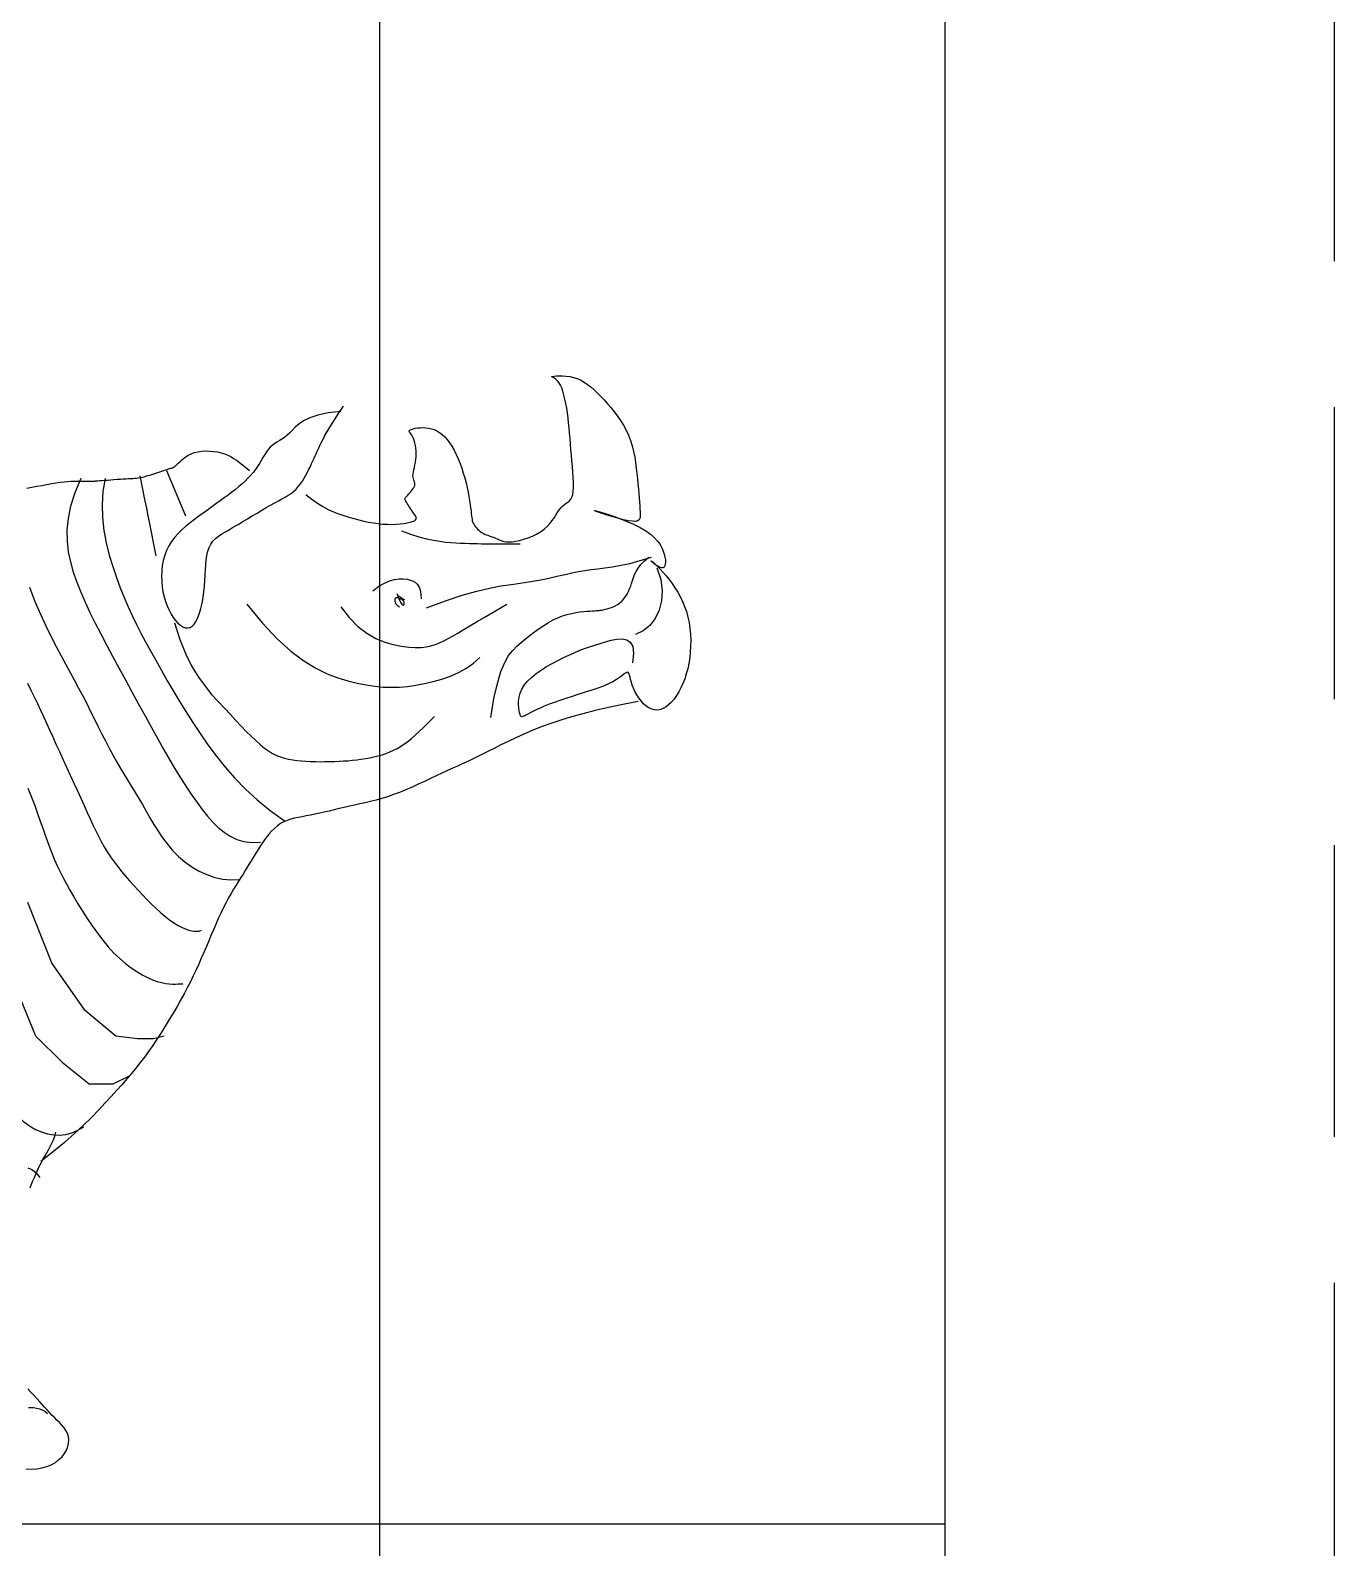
# Model space of a CAD drawing. Extents: x 537 to 6825, y 5093 to 9063.
# Drawn here: x 5669.6 to 6004.6, y 6964.2 to 7354 of the extents above; entities that cross this region are included whole.
import ezdxf

# ---------------------------------------------------------------- set-up
doc = ezdxf.new("R2010")
doc.units = 0
doc.header["$LTSCALE"] = 100
doc.header["$MEASUREMENT"] = 0
doc.linetypes.add('DASHED2', pattern=[0.375, 0.25, -0.125])
for name, color, linetype in [('3', 3, 'CONTINUOUS'), ('4', 4, 'CONTINUOUS'), ('7', 7, 'CONTINUOUS'), ('TEXT', 3, 'CONTINUOUS')]:
    doc.layers.add(name, color=color, linetype=linetype)

# ---------------------------------------------------------------- blocks, each defined once
blk = doc.blocks.new('-环境-04')
at = {"layer": '3'}
for points in [[(-67.88, 232.85), (-67.27, 229.8), (-66.79, 227.4), (-66.39, 225.43), (-66.04, 223.67), (-65.69, 221.92), (-65.3, 219.95), (-64.82, 217.55), (-64.21, 214.5)], [(-61.76, 234.07), (-57.47, 223.67)], [(-93.1, 207.34), (-91.89, 204.11), (-90.63, 201.17), (-89.36, 198.5), (-88.15, 196.04), (-86.99, 193.78), (-85.89, 191.67), (-84.83, 189.69), (-83.81, 187.82), (-82.83, 186.01), (-81.87, 184.25), (-80.94, 182.49), (-80.03, 180.73), (-79.14, 178.96), (-78.26, 177.19), (-77.4, 175.44), (-76.54, 173.71), (-75.69, 172.03), (-74.85, 170.4), (-74, 168.84), (-73.16, 167.34), (-72.32, 165.91), (-71.48, 164.52), (-70.64, 163.15), (-69.79, 161.8), (-68.95, 160.44), (-68.11, 159.05), (-67.27, 157.62), (-66.42, 156.15), (-65.56, 154.63), (-64.66, 153.09), (-63.71, 151.56), (-62.7, 150.04), (-61.59, 148.56), (-60.38, 147.14), (-59.05, 145.8), (-57.59, 144.55), (-56.01, 143.42), (-54.33, 142.44), (-52.58, 141.62), (-50.77, 140.99), (-48.93, 140.58), (-47.07, 140.41), (-45.22, 140.5)], [(-81.35, 232.24), (-82.74, 228.93), (-83.7, 225.88), (-84.3, 223.04), (-84.55, 220.39), (-84.52, 217.87), (-84.24, 215.47), (-83.74, 213.13), (-83.09, 210.83), (-82.3, 208.54), (-81.4, 206.23), (-80.39, 203.9), (-79.28, 201.54), (-78.09, 199.14), (-76.83, 196.68), (-75.5, 194.16), (-74.11, 191.57), (-72.67, 188.89), (-71.19, 186.16), (-69.7, 183.4), (-68.2, 180.63), (-66.7, 177.9), (-65.22, 175.23), (-63.77, 172.64), (-62.37, 170.16), (-61.02, 167.82), (-59.72, 165.62), (-58.45, 163.56), (-57.22, 161.62), (-56.01, 159.8), (-54.81, 158.1), (-53.62, 156.51), (-52.42, 155.02), (-51.2, 153.65), (-49.95, 152.39), (-48.63, 151.3), (-47.23, 150.38), (-45.72, 149.67), (-44.09, 149.2), (-42.29, 148.98), (-40.32, 149.06)], [(-75.84, 232.24), (-76.35, 229.24), (-76.53, 226.25), (-76.43, 223.27), (-76.09, 220.34), (-75.55, 217.48), (-74.87, 214.71), (-74.08, 212.06), (-73.24, 209.56), (-72.37, 207.21), (-71.48, 204.99), (-70.57, 202.89), (-69.62, 200.85), (-68.64, 198.85), (-67.62, 196.86), (-66.55, 194.85), (-65.43, 192.79), (-64.25, 190.65), (-63.01, 188.42), (-61.71, 186.13), (-60.34, 183.77), (-58.9, 181.36), (-57.38, 178.91), (-55.78, 176.41), (-54.1, 173.88), (-52.33, 171.33), (-50.44, 168.77), (-48.4, 166.21), (-46.18, 163.67), (-43.74, 161.16), (-41.06, 158.69), (-38.09, 156.29), (-34.81, 153.95)], [(-93.57, 185.41), (-92.78, 183.82), (-92.03, 182.27), (-91.31, 180.76), (-90.61, 179.26), (-89.92, 177.77), (-89.23, 176.26), (-88.53, 174.72), (-87.81, 173.13), (-87.07, 171.49), (-86.28, 169.77), (-85.47, 168), (-84.65, 166.19), (-83.81, 164.38), (-82.99, 162.57), (-82.17, 160.79), (-81.39, 159.07), (-80.64, 157.42), (-79.93, 155.86), (-79.26, 154.39), (-78.62, 152.99), (-77.98, 151.66), (-77.35, 150.39), (-76.7, 149.16), (-76.03, 147.98), (-75.33, 146.82), (-74.58, 145.68), (-73.78, 144.56), (-72.95, 143.45), (-72.08, 142.36), (-71.17, 141.27), (-70.23, 140.2), (-69.27, 139.12), (-68.29, 138.05), (-67.28, 136.98), (-66.27, 135.93), (-65.24, 134.9), (-64.21, 133.91), (-63.17, 132.98), (-62.15, 132.1), (-61.13, 131.31), (-60.12, 130.61), (-59.14, 130.01), (-58.19, 129.52), (-57.28, 129.14), (-56.42, 128.87), (-55.64, 128.7), (-54.93, 128.65), (-54.31, 128.71), (-53.8, 128.88)], [(-93.5, 161.39), (-92.67, 159.35), (-91.93, 157.43), (-91.26, 155.6), (-90.65, 153.88), (-90.09, 152.24), (-89.55, 150.67), (-89.02, 149.18), (-88.5, 147.74), (-87.95, 146.34), (-87.38, 144.98), (-86.77, 143.63), (-86.12, 142.28), (-85.43, 140.91), (-84.68, 139.51), (-83.87, 138.05), (-82.98, 136.52), (-82.03, 134.92), (-81, 133.26), (-79.92, 131.56), (-78.77, 129.87), (-77.58, 128.21), (-76.35, 126.6), (-75.09, 125.09), (-73.8, 123.68), (-72.49, 122.41), (-71.18, 121.29), (-69.87, 120.29), (-68.58, 119.43), (-67.33, 118.7), (-66.12, 118.08), (-64.97, 117.59), (-63.9, 117.21), (-62.91, 116.94), (-62, 116.75), (-61.17, 116.65), (-60.42, 116.6), (-59.73, 116.6), (-59.12, 116.61), (-58.57, 116.64), (-58.08, 116.65)], [(-8.08, 220.24), (-5.98, 219.5), (-4.06, 218.91), (-2.32, 218.45), (-0.73, 218.11), (0.72, 217.86), (2.05, 217.69), (3.27, 217.57), (4.41, 217.49), (5.48, 217.43), (6.5, 217.39), (7.47, 217.35), (8.41, 217.33), (9.33, 217.32), (10.25, 217.31), (11.18, 217.31), (12.13, 217.31), (13.11, 217.31), (14.1, 217.31), (15.08, 217.31), (16.04, 217.31), (16.94, 217.31), (17.76, 217.31), (18.5, 217.31), (19.11, 217.31)], [(-2.31, 202.62), (2, 204.25), (5.8, 205.5), (9.15, 206.45), (12.09, 207.15), (14.7, 207.65), (17.02, 208.01), (19.12, 208.3), (21.06, 208.58), (22.88, 208.89), (24.62, 209.22), (26.27, 209.58), (27.87, 209.94), (29.41, 210.29), (30.91, 210.62), (32.39, 210.92), (33.87, 211.18), (35.35, 211.39), (36.88, 211.57), (38.48, 211.77), (40.21, 212.02), (42.1, 212.36), (44.19, 212.81), (46.52, 213.43), (49.13, 214.24)], [(12.38, 177.54), (13.1, 181.88), (13.87, 185.34), (14.69, 188.04), (15.55, 190.12), (16.45, 191.71), (17.38, 192.91), (18.34, 193.88), (19.32, 194.72), (20.33, 195.54), (21.35, 196.35), (22.38, 197.15), (23.43, 197.91), (24.49, 198.62), (25.55, 199.28), (26.62, 199.87), (27.69, 200.37), (28.76, 200.79), (29.82, 201.11), (30.84, 201.37), (31.83, 201.56), (32.75, 201.7), (33.61, 201.79), (34.37, 201.86), (35.04, 201.9), (35.6, 201.94), (36.06, 201.97), (36.46, 201.99), (36.8, 202.02), (37.12, 202.05), (37.42, 202.09), (37.75, 202.14), (38.1, 202.21), (38.51, 202.3), (38.97, 202.41), (39.46, 202.55), (39.97, 202.72), (40.48, 202.93), (41, 203.18), (41.5, 203.49), (41.98, 203.84), (42.42, 204.25), (42.83, 204.71), (43.19, 205.22), (43.53, 205.76), (43.84, 206.34), (44.11, 206.95), (44.36, 207.58), (44.58, 208.22), (44.79, 208.88), (45, 209.55), (45.27, 210.24), (45.61, 210.96), (46.07, 211.72), (46.69, 212.51), (47.49, 213.35), (48.51, 214.24)], [(50.35, 211.79), (51.22, 209.1), (51.57, 206.56), (51.44, 204.21), (50.89, 202.08), (49.96, 200.21), (48.71, 198.63), (47.19, 197.38), (45.45, 196.5)], [(-14.6, 206.55), (-13.26, 207.56), (-11.97, 208.31), (-10.76, 208.83), (-9.63, 209.15), (-8.58, 209.3), (-7.63, 209.3), (-6.78, 209.19), (-6.03, 209), (-5.4, 208.74), (-4.87, 208.41), (-4.45, 208.02), (-4.12, 207.54), (-3.87, 206.98), (-3.71, 206.33), (-3.61, 205.58), (-3.58, 204.72)], [(-9.09, 205.94), (-8.66, 204.77), (-8.29, 203.97), (-7.98, 203.5), (-7.74, 203.28), (-7.56, 203.28), (-7.46, 203.42), (-7.42, 203.67), (-7.46, 203.95), (-7.57, 204.23), (-7.74, 204.49), (-7.94, 204.72), (-8.15, 204.93), (-8.35, 205.09), (-8.52, 205.22), (-8.64, 205.3), (-8.69, 205.33), (-8.64, 205.3), (-8.52, 205.23), (-8.35, 205.12), (-8.15, 205), (-7.94, 204.86), (-7.74, 204.72), (-7.57, 204.6), (-7.46, 204.51), (-7.42, 204.45), (-7.45, 204.43), (-7.53, 204.43), (-7.65, 204.46), (-7.81, 204.51), (-7.99, 204.57), (-8.18, 204.64), (-8.38, 204.72), (-8.57, 204.79), (-8.74, 204.86), (-8.9, 204.91), (-9.06, 204.95), (-9.19, 204.96), (-9.31, 204.94), (-9.42, 204.87), (-9.5, 204.77), (-9.57, 204.61), (-9.6, 204.41), (-9.59, 204.17), (-9.53, 203.92), (-9.4, 203.65), (-9.19, 203.38), (-8.89, 203.12), (-8.48, 202.88)], [(-43.39, 203.49), (-39.82, 199.12), (-36.48, 195.56), (-33.34, 192.73), (-30.4, 190.52), (-27.64, 188.84), (-25.04, 187.58), (-22.61, 186.65), (-20.32, 185.96), (-18.16, 185.41), (-16.12, 185), (-14.15, 184.71), (-12.25, 184.53), (-10.38, 184.47), (-8.53, 184.53), (-6.66, 184.68), (-4.76, 184.94), (-2.8, 185.3), (-0.81, 185.76), (1.17, 186.33), (3.12, 187.03), (5, 187.86), (6.78, 188.84), (8.42, 189.97), (9.89, 191.26)], [(-21.95, 202.88), (-20.05, 200.39), (-18.05, 198.39), (-15.99, 196.83), (-13.92, 195.65), (-11.88, 194.8), (-9.92, 194.22), (-8.07, 193.85), (-6.39, 193.66), (-4.9, 193.58), (-3.58, 193.6), (-2.4, 193.72), (-1.32, 193.94), (-0.32, 194.24), (0.64, 194.62), (1.6, 195.07), (2.59, 195.59), (3.64, 196.18), (4.8, 196.85), (6.09, 197.61), (7.56, 198.49), (9.25, 199.5), (11.2, 200.66), (13.44, 201.98), (16.01, 203.49)], [(-59.92, 199.21), (-58.7, 195.37), (-57.37, 192.07), (-55.96, 189.23), (-54.48, 186.79), (-52.97, 184.69), (-51.46, 182.85), (-49.97, 181.21), (-48.54, 179.69), (-47.18, 178.25), (-45.9, 176.88), (-44.68, 175.59), (-43.53, 174.38), (-42.43, 173.27), (-41.38, 172.26), (-40.38, 171.36), (-39.41, 170.57), (-38.46, 169.9), (-37.54, 169.35), (-36.63, 168.89), (-35.72, 168.53), (-34.81, 168.24), (-33.88, 168.02), (-32.93, 167.85), (-31.95, 167.71), (-30.94, 167.61), (-29.9, 167.54), (-28.83, 167.49), (-27.74, 167.46), (-26.65, 167.45), (-25.55, 167.46), (-24.46, 167.48), (-23.38, 167.51), (-22.32, 167.55), (-21.28, 167.61), (-20.25, 167.68), (-19.24, 167.77), (-18.24, 167.87), (-17.25, 168), (-16.28, 168.15), (-15.32, 168.33), (-14.37, 168.53), (-13.43, 168.77), (-12.5, 169.04), (-11.59, 169.35), (-10.7, 169.69), (-9.84, 170.07), (-8.99, 170.5), (-8.18, 170.98), (-7.38, 171.5), (-6.59, 172.09), (-5.78, 172.75), (-4.92, 173.51), (-3.99, 174.38), (-2.97, 175.38), (-1.82, 176.51), (-0.52, 177.81)], [(-93.55, 135.34), (-88.04, 121.28), (-80.69, 110.88), (-73.35, 104.76), (-68.45, 104.15), (-64.77, 104.15), (-62.32, 104.76)], [(-96, 115.16), (-91.72, 104.76), (-85.59, 98.65), (-79.47, 93.75), (-73.96, 93.75), (-70.28, 95.59)], [(-105.19, 101.09), (-103, 96.9), (-101.02, 93.42), (-99.2, 90.59), (-97.53, 88.33), (-95.98, 86.55), (-94.51, 85.18), (-93.1, 84.15), (-91.72, 83.36), (-90.34, 82.76), (-88.96, 82.34), (-87.58, 82.1), (-86.2, 82.06), (-84.83, 82.22), (-83.45, 82.58), (-82.07, 83.17), (-80.69, 83.97)], [(-92.98, 69.98), (-92.65, 70.81), (-92.33, 71.6), (-92, 72.36), (-91.68, 73.1), (-91.35, 73.83), (-91.02, 74.54), (-90.68, 75.24), (-90.32, 75.93), (-89.95, 76.62), (-89.55, 77.31), (-89.15, 78), (-88.75, 78.71), (-88.36, 79.44), (-87.99, 80.21), (-87.65, 81), (-87.34, 81.84), (-87.09, 82.73)], [(-93.36, 19.75), (-92.79, 19.76), (-92.16, 19.73), (-91.5, 19.63), (-90.84, 19.47), (-90.18, 19.21), (-89.54, 18.85), (-88.96, 18.36)]]:
    blk.add_lwpolyline(points, dxfattribs=at)
at = {"layer": '7'}
for points in [[(-29.91, 228.57), (-28.56, 227.5), (-27.26, 226.59), (-26.01, 225.82), (-24.79, 225.16), (-23.59, 224.61), (-22.42, 224.14), (-21.27, 223.73), (-20.12, 223.37), (-18.97, 223.04), (-17.82, 222.74), (-16.69, 222.48), (-15.56, 222.25), (-14.45, 222.06), (-13.36, 221.91), (-12.28, 221.8), (-11.24, 221.74), (-10.22, 221.72), (-9.25, 221.75), (-8.33, 221.82), (-7.49, 221.92), (-6.73, 222.04), (-6.07, 222.2), (-5.53, 222.37), (-5.11, 222.55), (-4.84, 222.75), (-4.69, 222.96), (-4.65, 223.18), (-4.69, 223.41), (-4.82, 223.66), (-4.99, 223.93), (-5.21, 224.22), (-5.44, 224.53), (-5.68, 224.86), (-5.91, 225.21), (-6.14, 225.55), (-6.36, 225.9), (-6.56, 226.23), (-6.75, 226.53), (-6.91, 226.81), (-7.05, 227.04), (-7.15, 227.22), (-7.23, 227.36), (-7.27, 227.48), (-7.27, 227.59), (-7.23, 227.7), (-7.14, 227.82), (-7.02, 227.97), (-6.84, 228.16), (-6.62, 228.4), (-6.37, 228.68), (-6.1, 228.99), (-5.82, 229.33), (-5.56, 229.67), (-5.33, 230.01), (-5.15, 230.34), (-5.03, 230.65), (-4.98, 230.92), (-5, 231.17), (-5.06, 231.41), (-5.14, 231.66), (-5.24, 231.91), (-5.33, 232.18), (-5.39, 232.49), (-5.42, 232.85), (-5.39, 233.26), (-5.32, 233.72), (-5.22, 234.23), (-5.1, 234.77), (-4.98, 235.35), (-4.86, 235.96), (-4.77, 236.59), (-4.71, 237.23), (-4.69, 237.88), (-4.72, 238.54), (-4.78, 239.17), (-4.88, 239.79), (-5.01, 240.38), (-5.16, 240.91), (-5.34, 241.4), (-5.52, 241.82), (-5.72, 242.16), (-5.9, 242.44), (-6.07, 242.67), (-6.2, 242.85), (-6.27, 243), (-6.28, 243.12), (-6.21, 243.23), (-6.03, 243.35), (-5.75, 243.46), (-5.36, 243.58), (-4.9, 243.69), (-4.36, 243.78), (-3.77, 243.84), (-3.15, 243.86), (-2.5, 243.84), (-1.85, 243.75), (-1.2, 243.61), (-0.57, 243.39), (0.06, 243.09), (0.67, 242.72), (1.26, 242.27), (1.84, 241.73), (2.4, 241.11), (2.95, 240.39), (3.48, 239.58), (3.98, 238.69), (4.46, 237.73), (4.91, 236.71), (5.34, 235.65), (5.73, 234.56), (6.09, 233.45), (6.42, 232.34), (6.71, 231.24), (6.96, 230.16), (7.18, 229.11), (7.36, 228.11), (7.52, 227.16), (7.65, 226.29), (7.76, 225.5), (7.85, 224.8), (7.92, 224.2), (7.97, 223.69), (8.02, 223.25), (8.08, 222.88), (8.14, 222.56), (8.22, 222.27), (8.33, 222), (8.46, 221.74), (8.63, 221.47), (8.84, 221.19), (9.08, 220.91), (9.34, 220.64), (9.63, 220.38), (9.94, 220.13), (10.26, 219.9), (10.6, 219.7), (10.95, 219.52), (11.31, 219.37), (11.67, 219.23), (12.03, 219.1), (12.4, 218.98), (12.76, 218.85), (13.11, 218.72), (13.46, 218.58), (13.8, 218.42), (14.15, 218.25), (14.52, 218.09), (14.93, 217.94), (15.39, 217.82), (15.92, 217.75), (16.53, 217.72), (17.24, 217.76), (18.06, 217.88), (18.96, 218.06), (19.92, 218.32), (20.91, 218.65), (21.9, 219.05), (22.86, 219.51), (23.77, 220.03), (24.59, 220.62), (25.3, 221.25), (25.91, 221.93), (26.44, 222.62), (26.91, 223.3), (27.33, 223.97), (27.71, 224.59), (28.09, 225.14), (28.46, 225.61), (28.85, 225.98), (29.25, 226.29), (29.64, 226.56), (30.02, 226.82), (30.37, 227.12), (30.67, 227.49), (30.93, 227.96), (31.12, 228.57), (31.23, 229.34), (31.28, 230.25), (31.28, 231.3), (31.23, 232.44), (31.15, 233.66), (31.05, 234.93), (30.93, 236.23), (30.81, 237.54), (30.7, 238.83), (30.6, 240.1), (30.49, 241.34), (30.39, 242.57), (30.28, 243.77), (30.17, 244.95), (30.04, 246.1), (29.89, 247.22), (29.73, 248.31), (29.55, 249.36), (29.34, 250.36), (29.11, 251.3), (28.86, 252.16), (28.59, 252.92), (28.28, 253.59), (27.95, 254.15), (27.6, 254.59), (27.24, 254.92), (26.91, 255.16), (26.63, 255.32), (26.42, 255.43), (26.32, 255.5), (26.34, 255.54), (26.52, 255.58), (26.88, 255.62), (27.39, 255.66), (28.02, 255.68), (28.76, 255.67), (29.56, 255.62), (30.41, 255.51), (31.28, 255.33), (32.14, 255.07), (32.96, 254.72), (33.76, 254.28), (34.52, 253.75), (35.28, 253.16), (36.02, 252.49), (36.76, 251.77), (37.5, 251), (38.26, 250.18), (39.03, 249.32), (39.81, 248.42), (40.58, 247.48), (41.34, 246.49), (42.05, 245.47), (42.73, 244.4), (43.34, 243.28), (43.87, 242.12), (44.33, 240.92), (44.71, 239.67), (45.02, 238.41), (45.28, 237.13), (45.49, 235.85), (45.65, 234.58), (45.79, 233.34), (45.92, 232.13), (46.03, 230.97), (46.13, 229.87), (46.22, 228.82), (46.3, 227.83), (46.37, 226.91), (46.43, 226.06), (46.49, 225.28), (46.53, 224.59), (46.56, 223.99), (46.54, 223.47), (46.46, 223.05), (46.27, 222.73), (45.95, 222.52), (45.47, 222.41), (44.78, 222.42), (43.87, 222.55), (42.73, 222.8), (41.43, 223.13), (40.07, 223.52), (38.76, 223.92), (37.6, 224.29), (36.68, 224.6), (36.12, 224.82), (36.02, 224.9), (36.43, 224.81), (37.3, 224.58), (38.53, 224.21), (40.01, 223.73), (41.65, 223.15), (43.35, 222.49), (45.01, 221.78), (46.53, 221.02), (47.83, 220.25), (48.91, 219.47), (49.8, 218.68), (50.51, 217.89), (51.07, 217.11), (51.49, 216.35), (51.81, 215.61), (52.04, 214.91), (52.2, 214.24), (52.29, 213.63), (52.31, 213.08), (52.27, 212.6), (52.16, 212.22), (51.98, 211.94), (51.74, 211.78), (51.43, 211.75), (51.05, 211.85), (50.64, 212.06), (50.23, 212.34), (49.83, 212.64), (49.49, 212.93), (49.23, 213.18), (49.08, 213.34), (49.08, 213.38), (49.24, 213.26), (49.55, 213), (49.98, 212.6), (50.51, 212.08), (51.12, 211.46), (51.78, 210.74), (52.47, 209.95), (53.16, 209.1), (53.84, 208.2), (54.49, 207.24), (55.11, 206.25), (55.69, 205.2), (56.22, 204.11), (56.69, 202.96), (57.11, 201.77), (57.45, 200.54), (57.72, 199.25), (57.91, 197.93), (58.03, 196.59), (58.09, 195.24), (58.07, 193.88), (57.99, 192.54), (57.85, 191.22), (57.65, 189.94), (57.4, 188.7), (57.08, 187.51), (56.72, 186.39), (56.31, 185.32), (55.86, 184.33), (55.37, 183.4), (54.84, 182.55), (54.28, 181.78), (53.7, 181.1), (53.09, 180.51), (52.45, 180.03), (51.81, 179.65), (51.16, 179.4), (50.5, 179.27), (49.84, 179.28), (49.18, 179.44), (48.54, 179.74), (47.91, 180.17), (47.31, 180.71), (46.75, 181.33), (46.22, 182.02), (45.75, 182.75), (45.34, 183.49), (45, 184.23), (44.73, 184.94), (44.52, 185.6), (44.35, 186.21), (44.22, 186.75), (44.1, 187.2), (43.98, 187.55), (43.84, 187.79), (43.67, 187.9), (43.45, 187.87), (43.17, 187.71), (42.81, 187.45), (42.36, 187.11), (41.79, 186.69), (41.1, 186.23), (40.27, 185.74), (39.28, 185.25), (38.13, 184.75), (36.84, 184.27), (35.45, 183.79), (33.99, 183.32), (32.49, 182.86), (31, 182.39), (29.54, 181.93), (28.16, 181.47), (26.87, 181.02), (25.69, 180.57), (24.61, 180.13), (23.64, 179.7), (22.78, 179.31), (22.02, 178.94), (21.36, 178.61), (20.81, 178.32), (20.36, 178.07), (20.01, 177.89), (19.73, 177.78), (19.51, 177.74), (19.34, 177.8), (19.2, 177.96), (19.08, 178.23), (18.97, 178.62), (18.86, 179.14), (18.76, 179.78), (18.7, 180.51), (18.72, 181.32), (18.83, 182.19), (19.06, 183.09), (19.44, 184.02), (19.99, 184.94), (20.74, 185.85), (21.65, 186.73), (22.71, 187.59), (23.87, 188.41), (25.11, 189.19), (26.39, 189.93), (27.69, 190.62), (28.97, 191.26), (30.22, 191.84), (31.42, 192.38), (32.6, 192.87), (33.78, 193.32), (34.95, 193.74), (36.14, 194.13), (37.36, 194.51), (38.62, 194.88), (39.92, 195.22), (41.2, 195.48), (42.4, 195.55), (43.45, 195.34), (44.28, 194.78), (44.83, 193.77), (45.02, 192.22), (44.79, 190.04)], [(-21.95, 247.53), (-24.85, 247.2), (-27.17, 246.72), (-29, 246.11), (-30.42, 245.42), (-31.51, 244.68), (-32.35, 243.94), (-33.03, 243.22), (-33.64, 242.58), (-34.23, 242.04), (-34.83, 241.59), (-35.42, 241.19), (-35.99, 240.84), (-36.55, 240.51), (-37.09, 240.17), (-37.6, 239.8), (-38.08, 239.37), (-38.52, 238.88), (-38.93, 238.32), (-39.33, 237.71), (-39.72, 237.05), (-40.12, 236.37), (-40.53, 235.67), (-40.97, 234.97), (-41.45, 234.27), (-41.97, 233.6), (-42.54, 232.93), (-43.15, 232.28), (-43.81, 231.64), (-44.51, 231), (-45.25, 230.36), (-46.03, 229.72), (-46.86, 229.08), (-47.72, 228.42), (-48.61, 227.76), (-49.53, 227.08), (-50.48, 226.4), (-51.44, 225.71), (-52.42, 225.01), (-53.41, 224.29), (-54.41, 223.57), (-55.4, 222.84), (-56.38, 222.09), (-57.33, 221.32), (-58.25, 220.51), (-59.11, 219.67), (-59.9, 218.78), (-60.62, 217.84), (-61.25, 216.84), (-61.77, 215.78), (-62.19, 214.66), (-62.51, 213.5), (-62.74, 212.31), (-62.88, 211.1), (-62.92, 209.88), (-62.89, 208.66), (-62.78, 207.47), (-62.59, 206.3), (-62.33, 205.17), (-62.01, 204.08), (-61.63, 203.06), (-61.2, 202.1), (-60.74, 201.22), (-60.24, 200.42), (-59.71, 199.72), (-59.17, 199.13), (-58.61, 198.65), (-58.05, 198.3), (-57.49, 198.09), (-56.95, 198.03), (-56.41, 198.14), (-55.91, 198.43), (-55.43, 198.91), (-54.99, 199.57), (-54.59, 200.42), (-54.23, 201.4), (-53.91, 202.51), (-53.64, 203.71), (-53.4, 204.97), (-53.22, 206.26), (-53.08, 207.57), (-52.99, 208.86), (-52.92, 210.12), (-52.87, 211.33), (-52.8, 212.5), (-52.71, 213.6), (-52.56, 214.64), (-52.36, 215.58), (-52.06, 216.44), (-51.66, 217.19), (-51.17, 217.86), (-50.58, 218.46), (-49.9, 219.01), (-49.15, 219.53), (-48.31, 220.05), (-47.41, 220.57), (-46.45, 221.13), (-45.43, 221.72), (-44.36, 222.35), (-43.27, 223), (-42.17, 223.66), (-41.08, 224.32), (-40, 224.95), (-38.96, 225.56), (-37.98, 226.12), (-37.05, 226.63), (-36.19, 227.1), (-35.39, 227.53), (-34.65, 227.96), (-33.95, 228.38), (-33.31, 228.82), (-32.71, 229.28), (-32.16, 229.79), (-31.64, 230.35), (-31.16, 230.96), (-30.71, 231.6), (-30.3, 232.27), (-29.91, 232.96), (-29.55, 233.65), (-29.21, 234.33), (-28.89, 234.99), (-28.6, 235.62), (-28.31, 236.24), (-28.04, 236.84), (-27.78, 237.42), (-27.51, 238), (-27.25, 238.59), (-26.98, 239.18), (-26.7, 239.78), (-26.4, 240.41), (-26.06, 241.09), (-25.64, 241.88), (-25.11, 242.81), (-24.45, 243.92), (-23.62, 245.25), (-22.59, 246.85), (-21.34, 248.75)], [(-93.73, 230.04), (-92.6, 230.22), (-91.46, 230.43), (-90.31, 230.64), (-89.18, 230.85), (-88.1, 231.05), (-87.07, 231.22), (-86.11, 231.35), (-85.22, 231.45), (-84.41, 231.53), (-83.66, 231.57), (-82.97, 231.6), (-82.34, 231.62), (-81.77, 231.62), (-81.25, 231.62), (-80.78, 231.62), (-80.35, 231.62), (-79.97, 231.62), (-79.63, 231.62), (-79.33, 231.62), (-79.08, 231.62), (-78.87, 231.62), (-78.7, 231.62), (-78.56, 231.62), (-78.44, 231.63), (-78.32, 231.63), (-78.19, 231.64), (-78.01, 231.65), (-77.78, 231.67), (-77.47, 231.69), (-77.06, 231.73), (-76.55, 231.77), (-75.95, 231.82), (-75.27, 231.87), (-74.55, 231.93), (-73.81, 231.99), (-73.06, 232.04), (-72.34, 232.09), (-71.66, 232.13), (-71.04, 232.17), (-70.48, 232.2), (-69.96, 232.22), (-69.49, 232.25), (-69.04, 232.28), (-68.61, 232.32), (-68.2, 232.37), (-67.78, 232.44), (-67.35, 232.53), (-66.92, 232.63), (-66.48, 232.74), (-66.03, 232.87), (-65.58, 233.01), (-65.12, 233.16), (-64.66, 233.31), (-64.21, 233.46), (-63.75, 233.61), (-63.29, 233.76), (-62.85, 233.91), (-62.43, 234.05), (-62.03, 234.17), (-61.67, 234.29), (-61.33, 234.39), (-61.04, 234.48), (-60.8, 234.55), (-60.59, 234.61), (-60.4, 234.67), (-60.23, 234.75), (-60.05, 234.85), (-59.86, 234.98), (-59.65, 235.16), (-59.41, 235.4), (-59.12, 235.69), (-58.77, 236.04), (-58.37, 236.42), (-57.92, 236.81), (-57.4, 237.2), (-56.81, 237.56), (-56.16, 237.88), (-55.43, 238.15), (-54.63, 238.34), (-53.77, 238.46), (-52.87, 238.51), (-51.96, 238.49), (-51.04, 238.41), (-50.15, 238.28), (-49.29, 238.09), (-48.49, 237.84), (-47.76, 237.55), (-47.08, 237.21), (-46.43, 236.82), (-45.78, 236.38), (-45.12, 235.88), (-44.41, 235.33), (-43.64, 234.73), (-42.77, 234.07)], [(46.06, 181.21), (42.53, 180.52), (39.26, 179.83), (36.23, 179.13), (33.42, 178.42), (30.81, 177.7), (28.37, 176.95), (26.08, 176.19), (23.92, 175.4), (21.86, 174.59), (19.92, 173.75), (18.07, 172.92), (16.33, 172.09), (14.68, 171.28), (13.14, 170.5), (11.69, 169.76), (10.34, 169.08), (9.09, 168.46), (7.9, 167.9), (6.77, 167.37), (5.67, 166.86), (4.58, 166.37), (3.48, 165.87), (2.35, 165.35), (1.16, 164.8), (-0.1, 164.21), (-1.43, 163.58), (-2.8, 162.93), (-4.2, 162.28), (-5.62, 161.63), (-7.05, 161.02), (-8.47, 160.44), (-9.86, 159.91), (-11.22, 159.44), (-12.55, 159.03), (-13.84, 158.67), (-15.11, 158.35), (-16.35, 158.06), (-17.57, 157.79), (-18.78, 157.52), (-19.97, 157.26), (-21.15, 156.99), (-22.32, 156.71), (-23.47, 156.43), (-24.6, 156.16), (-25.71, 155.9), (-26.79, 155.65), (-27.83, 155.42), (-28.85, 155.22), (-29.82, 155.04), (-30.76, 154.87), (-31.67, 154.7), (-32.53, 154.52), (-33.37, 154.3), (-34.17, 154.03), (-34.94, 153.7), (-35.69, 153.28), (-36.4, 152.78), (-37.08, 152.19), (-37.74, 151.54), (-38.36, 150.84), (-38.96, 150.09), (-39.53, 149.33), (-40.07, 148.55), (-40.58, 147.78), (-41.07, 147.02), (-41.53, 146.28), (-41.98, 145.54), (-42.42, 144.81), (-42.86, 144.07), (-43.31, 143.32), (-43.77, 142.55), (-44.26, 141.76), (-44.77, 140.95), (-45.3, 140.1), (-45.86, 139.21), (-46.43, 138.29), (-47.01, 137.32), (-47.59, 136.3), (-48.17, 135.24), (-48.75, 134.12), (-49.32, 132.95), (-49.88, 131.72), (-50.44, 130.46), (-50.99, 129.16), (-51.55, 127.84), (-52.11, 126.51), (-52.67, 125.17), (-53.24, 123.82), (-53.82, 122.49), (-54.41, 121.16), (-55.03, 119.83), (-55.66, 118.49), (-56.33, 117.13), (-57.03, 115.75), (-57.77, 114.35), (-58.55, 112.92), (-59.37, 111.45), (-60.24, 109.95), (-61.14, 108.45), (-62.07, 106.94), (-63.01, 105.45), (-63.97, 103.99), (-64.93, 102.56), (-65.89, 101.2), (-66.85, 99.89), (-67.81, 98.63), (-68.78, 97.39), (-69.79, 96.16), (-70.85, 94.92), (-71.96, 93.64), (-73.14, 92.31), (-74.42, 90.9), (-75.79, 89.4), (-77.29, 87.8), (-78.95, 86.1), (-80.79, 84.3), (-82.84, 82.39), (-85.12, 80.38), (-87.66, 78.26), (-90.49, 76.02)], [(-93.5, 74.54), (-92.57, 74.19), (-91.67, 73.48), (-90.76, 72.34)], [(-93.89, 5.7), (-92.67, 5.63), (-91.46, 5.71), (-90.29, 5.92), (-89.17, 6.24), (-88.13, 6.67), (-87.19, 7.2), (-86.37, 7.82), (-85.68, 8.5), (-85.11, 9.23), (-84.68, 10), (-84.37, 10.8), (-84.19, 11.59), (-84.14, 12.37), (-84.23, 13.11), (-84.45, 13.82), (-84.78, 14.48), (-85.2, 15.11), (-85.7, 15.71), (-86.25, 16.3), (-86.83, 16.87), (-87.42, 17.44), (-88.01, 18.01), (-88.57, 18.59), (-89.11, 19.18), (-89.66, 19.79), (-90.21, 20.41), (-90.78, 21.07), (-91.39, 21.75), (-92.04, 22.46), (-92.75, 23.2), (-93.53, 24.01)]]:
    blk.add_lwpolyline(points, dxfattribs=at)
blk = doc.blocks.new('雕像4')
at = {"layer": '3', "xscale": 1.248, "yscale": 1.248, "zscale": 1.248}
blk.add_blockref('-环境-04', (423.36, 22.16), dxfattribs=at)

msp = doc.modelspace()

# ---------------------------------------------------------------- linework, layer by layer
at = {"layer": '3', "linetype": 'DASHED2', "ltscale": 3}
msp.add_line((6004.6, 6507.22), (6004.6, 7890.22), dxfattribs=at)
at = {"layer": '4', "ltscale": 5}
msp.add_line((5904.6, 5738.22), (5904.6, 8338.22), dxfattribs=at)
at = {"layer": '7', "ltscale": 5}
msp.add_line((5904.6, 6970.22), (5334.6, 6970.22), dxfattribs=at)
at = {"layer": 'TEXT'}
msp.add_lwpolyline([(5759.4, 5630.03), (5759.4, 8466.71), (5828.94, 8466.71)], dxfattribs=at)

# ---------------------------------------------------------------- block references
at = {"layer": '3', "ltscale": 5, "xscale": 0.9, "yscale": 0.9, "zscale": 0.9}
msp.add_blockref('雕像4', (5392.94, 6958.1), dxfattribs=at)

doc.saveas('drawing.dxf')
